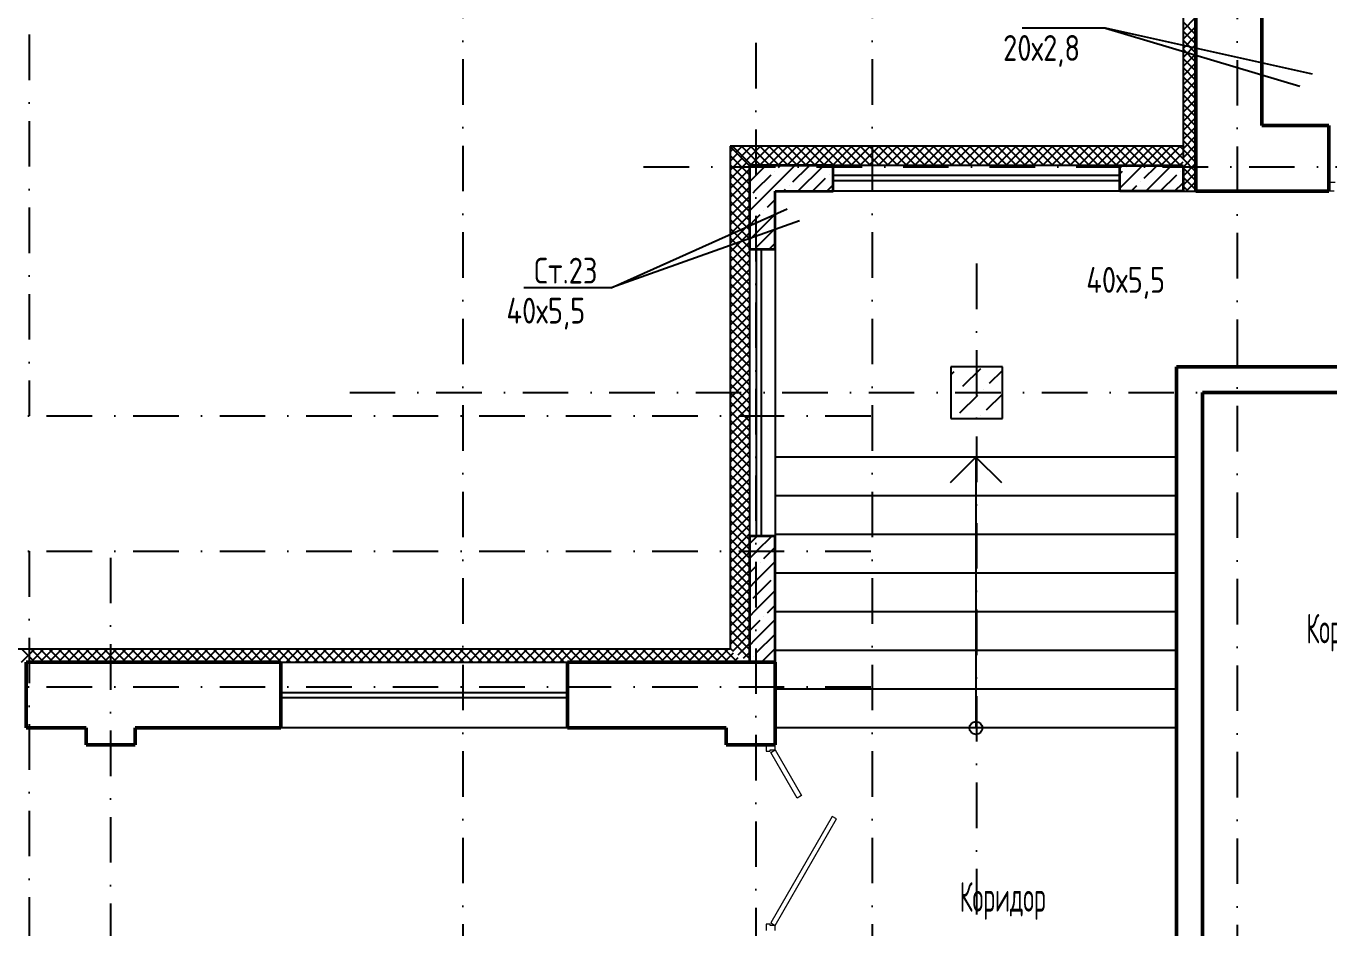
# Model space of a CAD drawing. Extents: x -1560602 to 321118, y -2308202 to -430103.
# Drawn here: x -1503619 to -1493523, y -2192816 to -2185825 of the extents above; entities that cross this region are included whole.
import ezdxf
from ezdxf.enums import TextEntityAlignment as Align

# ---------------------------------------------------------------- set-up
doc = ezdxf.new("R2010")
doc.units = 0
doc.header["$MEASUREMENT"] = 0
doc.linetypes.add('Dot & Dashed', pattern=[670.277762, 352.777767, -176.388884, 0, -141.111112])
doc.linetypes.add('Штрихпунктирная', pattern=[0.670278, 0.352778, -0.176389, 0, -0.141111])
doc.layers.get('0').update_dxf_attribs({"color": 255, "linetype": 'CONTINUOUS'})
for name, color, linetype, lineweight in [('Двери', 4, 'CONTINUOUS', 15), ('Диафрагма', 2, 'CONTINUOUS', 35), ('стены', 5, 'CONTINUOUS', 50)]:
    doc.layers.add(name, color=color, linetype=linetype, lineweight=lineweight)
for name, color, linetype in [('Колонна', 7, 'CONTINUOUS'), ('колонна нижнего ряда', 1, 'CONTINUOUS'), ('Оси', 253, 'Dot & Dashed'), ('отделка', 240, 'CONTINUOUS'), ('Текст', 7, 'CONTINUOUS'), ('Утеплитель', 6, 'CONTINUOUS')]:
    doc.layers.add(name, color=color, linetype=linetype)
doc.styles.get("Standard").update_dxf_attribs({"font": 'spds.shx', "width": 0.7, "height": 250})

msp = doc.modelspace()

# ---------------------------------------------------------------- linework, layer by layer
at = {"color": 0}
for p, q in [((-1495255.5, -2185843.1), (-1495900.8, -2185843.1)), ((-1493649.8, -2186198.2, 0), (-1495255.5, -2185843.1)), ((-1495255.5, -2185843.1), (-1493749.3, -2186292.2, 0)), ((-1499086.2, -2187854.9, 0), (-1497720, -2187241.2, 0)), ((-1497626, -2187335.2, 0), (-1499086.2, -2187854.9, 0)), ((-1499086.2, -2187854.9, 0), (-1499760.9, -2187854.9, 0))]:
    msp.add_line(p, q, dxfattribs=at)
at = {"color": 0, "ltscale": 100}
for p, q in [((-1494703.7, -2189165.9), (-1497813.7, -2189165.9)), ((-1496258.7, -2189165.9), (-1496458.7, -2189365.9)), ((-1496058.7, -2189365.9), (-1496258.7, -2189165.9)), ((-1496258.7, -2189165.9), (-1496258.7, -2191265.9)), ((-1494703.7, -2189465.9), (-1497813.7, -2189465.9)), ((-1494703.7, -2189765.9), (-1497813.7, -2189765.9)), ((-1494703.7, -2190065.9), (-1497813.7, -2190065.9)), ((-1494703.7, -2190365.9), (-1497813.7, -2190365.9)), ((-1494703.7, -2190665.9), (-1497813.7, -2190665.9)), ((-1494703.7, -2190965.9), (-1497813.7, -2190965.9)), ((-1494703.7, -2191265.9), (-1497813.7, -2191265.9))]:
    msp.add_line(p, q, dxfattribs=at)
msp.add_circle((-1496258.8, -2191265.9), 50, dxfattribs=at)
at = {"layer": 'Двери', "color": 0, "linetype": 'Continuous'}
for p, q in [((-1493523.7, -2187036.2), (-1493473.7, -2187036.2)), ((-1493483.7, -2187106.2), (-1493523.7, -2187106.2)), ((-1497883.7, -2191395.9), (-1497883.7, -2191445.9)), ((-1497853.7, -2191445.9), (-1497853.7, -2191435.9)), ((-1497853.7, -2191435.9), (-1497813.7, -2191435.9)), ((-1497848.4, -2191455.9), (-1497813.7, -2191435.9)), ((-1497813.7, -2191435.9), (-1497813.7, -2191395.9)), ((-1497813.7, -2191435.9), (-1497609.7, -2191789.2)), ((-1497883.7, -2191445.9), (-1497853.7, -2191445.9)), ((-1497644.4, -2191809.2), (-1497848.4, -2191455.9)), ((-1497609.7, -2191789.2), (-1497644.4, -2191809.2)), ((-1497372.4, -2191951.4), (-1497848.4, -2192775.9)), ((-1497813.7, -2192795.9), (-1497337.7, -2191971.4)), ((-1497337.7, -2191971.4), (-1497372.4, -2191951.4)), ((-1497853.7, -2192785.9), (-1497883.7, -2192785.9)), ((-1497883.7, -2192785.9), (-1497883.7, -2192835.9)), ((-1497853.7, -2192795.9), (-1497853.7, -2192785.9)), ((-1497813.7, -2192795.9), (-1497853.7, -2192795.9)), ((-1497848.4, -2192775.9), (-1497813.7, -2192795.9)), ((-1497813.7, -2192835.9), (-1497813.7, -2192795.9))]:
    msp.add_line(p, q, dxfattribs=at)
at = {"layer": 'Диафрагма', "color": 0, "linetype": 'Continuous'}
for p, q in [((-1498013.7, -2186906.2), (-1498013.7, -2187556.2)), ((-1497363.7, -2186906.2), (-1498013.7, -2186906.2)), ((-1495143.7, -2187106.2), (-1495143.7, -2186906.2)), ((-1495143.7, -2186906.2), (-1494653.7, -2186906.2)), ((-1494653.7, -2186906.2), (-1494653.7, -2187106.2)), ((-1497813.7, -2187106.2), (-1497363.7, -2187106.2)), ((-1494653.7, -2187106.2), (-1495143.7, -2187106.2)), ((-1497813.7, -2187556.2), (-1498013.7, -2187556.2)), ((-1498013.7, -2189776.2), (-1497813.7, -2189776.2)), ((-1498013.7, -2189776.2), (-1498013.7, -2190755.9)), ((-1497813.7, -2190755.9), (-1497813.7, -2189776.2))]:
    msp.add_line(p, q, dxfattribs=at)
at = {"layer": 'Диафрагма', "color": 0, "lineweight": -3, "ltscale": 100}
for p, q in [((-1498013.7, -2186921.4), (-1498008.5, -2186916.2)), ((-1498013.7, -2187033.6), (-1497963.7, -2186983.6)), ((-1498008.5, -2186916.2), (-1497998.5, -2186906.2)), ((-1497963.7, -2186983.6), (-1497896.3, -2186916.2)), ((-1497963.7, -2187208.2), (-1497671.8, -2186916.2)), ((-1497963.7, -2187095.9), (-1497845.3, -2186977.5)), ((-1497896.3, -2186916.2), (-1497886.3, -2186906.2)), ((-1497817.2, -2186949.4), (-1497817.2, -2186949.4)), ((-1497789.2, -2186921.3), (-1497784, -2186916.2)), ((-1497784, -2186916.2), (-1497774, -2186906.2)), ((-1497676.9, -2187033.6), (-1497559.5, -2186916.2)), ((-1497671.8, -2186916.2), (-1497661.8, -2186906.2)), ((-1497637.3, -2187106.2), (-1497447.3, -2186916.2)), ((-1497559.5, -2186916.2), (-1497549.5, -2186906.2)), ((-1497447.3, -2186916.2), (-1497437.3, -2186906.2)), ((-1497396.3, -2186977.5), (-1497396.3, -2186977.5)), ((-1497368.2, -2186949.4), (-1497363.7, -2186944.9)), ((-1495143.7, -2187082.2), (-1494977.7, -2186916.2)), ((-1495143.7, -2186970), (-1495123.2, -2186949.4)), ((-1495095.1, -2186921.3), (-1495095.1, -2186921.3)), ((-1494977.7, -2186916.2), (-1494967.7, -2186906.2)), ((-1494954.8, -2187005.5), (-1494865.5, -2186916.2)), ((-1494943.2, -2187106.2), (-1494753.2, -2186916.2)), ((-1494865.5, -2186916.2), (-1494855.5, -2186906.2)), ((-1494831, -2187106.2), (-1494702.2, -2186977.5)), ((-1494753.2, -2186916.2), (-1494743.2, -2186906.2)), ((-1494674.2, -2186949.4), (-1494674.2, -2186949.4)), ((-1497985.6, -2187117.8), (-1497963.7, -2187095.9)), ((-1497749.5, -2187106.2), (-1497733.1, -2187089.7)), ((-1497705, -2187061.7), (-1497705, -2187061.7)), ((-1497525, -2187106.2), (-1497424.4, -2187005.5)), ((-1497412.8, -2187106.2), (-1497363.7, -2187057.2)), ((-1495055.5, -2187106.2), (-1495010.9, -2187061.7)), ((-1494982.9, -2187033.6), (-1494982.9, -2187033.6)), ((-1494718.7, -2187106.2), (-1494653.7, -2187041.2)), ((-1498013.7, -2187145.9), (-1498013.7, -2187145.9)), ((-1497873.4, -2187230), (-1497813.7, -2187170.4)), ((-1498013.7, -2187258.2), (-1497963.7, -2187208.2)), ((-1497963.7, -2187432.7), (-1497813.7, -2187282.7)), ((-1497963.7, -2187320.4), (-1497929.5, -2187286.2)), ((-1497901.4, -2187258.1), (-1497901.4, -2187258.1)), ((-1498013.7, -2187370.4), (-1497963.7, -2187320.4)), ((-1497957.6, -2187538.7), (-1497817.2, -2187398.4)), ((-1498013.7, -2187482.7), (-1497963.7, -2187432.7)), ((-1497862.8, -2187556.2), (-1497813.7, -2187507.2)), ((-1498013.7, -2189839.9), (-1497963.7, -2189790)), ((-1497963.7, -2189790), (-1497950, -2189776.2)), ((-1497957.7, -2189896.2), (-1497837.7, -2189776.2)), ((-1498013.7, -2189952.2), (-1497963.7, -2189902.2)), ((-1497963.7, -2189902.2), (-1497957.7, -2189896.2)), ((-1497901.4, -2189952.2), (-1497845.5, -2189896.2)), ((-1497845.5, -2189896.2), (-1497813.7, -2189864.5)), ((-1498013.7, -2190064.5), (-1497963.7, -2190014.5)), ((-1497963.7, -2190126.7), (-1497813.7, -2189976.7)), ((-1497963.7, -2190014.5), (-1497957.6, -2190008.3)), ((-1497929.5, -2189980.2), (-1497929.5, -2189980.2)), ((-1497963.7, -2190239), (-1497845.3, -2190120.6)), ((-1497817.2, -2190092.5), (-1497817.2, -2190092.5)), ((-1498013.7, -2190176.7), (-1497963.7, -2190126.7)), ((-1497963.7, -2190351.2), (-1497813.7, -2190201.2)), ((-1498013.7, -2190288.9), (-1498013.7, -2190288.9)), ((-1497985.6, -2190260.9), (-1497963.7, -2190239)), ((-1497873.4, -2190373.1), (-1497813.7, -2190313.5)), ((-1498013.7, -2190401.2), (-1497963.7, -2190351.2)), ((-1497963.7, -2190575.7), (-1497813.7, -2190425.7)), ((-1497901.4, -2190401.2), (-1497901.4, -2190401.2)), ((-1498013.7, -2190513.5), (-1497963.7, -2190463.5)), ((-1497963.7, -2190463.5), (-1497929.5, -2190429.3)), ((-1498013.7, -2190625.7), (-1497963.7, -2190575.7)), ((-1497957.6, -2190681.8), (-1497817.2, -2190541.5)), ((-1497985.6, -2190709.9), (-1497985.6, -2190709.9)), ((-1497919.3, -2190755.9), (-1497813.7, -2190650.3)), ((-1498013.7, -2190738), (-1498013.7, -2190738))]:
    msp.add_line(p, q, dxfattribs=at)
at = {"layer": 'Диафрагма', "color": 0, "ltscale": 100}
for p, q in [((-1497363.7, -2187106.2), (-1497363.7, -2186906.2)), ((-1497813.7, -2187556.2), (-1497813.7, -2187106.2)), ((-1497813.7, -2190755.9), (-1498013.7, -2190755.9))]:
    msp.add_line(p, q, dxfattribs=at)
at = {"layer": 'Колонна', "color": 0, "linetype": 'Continuous'}
for p, q in [((-1496053.7, -2188466.2), (-1496453.7, -2188466.2)), ((-1496453.7, -2188466.2), (-1496453.7, -2188866.2)), ((-1496053.7, -2188866.2), (-1496053.7, -2188466.2)), ((-1496453.7, -2188866.2), (-1496053.7, -2188866.2))]:
    msp.add_line(p, q, dxfattribs=at)
at = {"layer": 'колонна нижнего ряда', "color": 0, "ltscale": 100}
for p, q in [((-1496453.7, -2188527.6), (-1496428.2, -2188502.1)), ((-1496359.3, -2188617), (-1496221.4, -2188479.1)), ((-1496152.4, -2188594), (-1496053.7, -2188495.3)), ((-1496453.7, -2188711.5), (-1496451.2, -2188708.9)), ((-1496405.2, -2188662.9), (-1496405.2, -2188662.9)), ((-1496382.2, -2188823.8), (-1496244.3, -2188685.9)), ((-1496198.4, -2188640), (-1496198.4, -2188640)), ((-1496175.4, -2188800.8), (-1496053.7, -2188679.1)), ((-1496221.4, -2188846.8), (-1496221.4, -2188846.8))]:
    msp.add_line(p, q, dxfattribs=at)
at = {"layer": 'Оси', "color": 0, "linetype": 'Штрихпунктирная', "lineweight": -3, "ltscale": 1000}
for p, q in [((-1500233.7, -2155916.2), (-1500233.7, -2200993.8)), ((-1497063.7, -2155916.2), (-1497063.7, -2213001.2)), ((-1503593.7, -2157736.2), (-1503593.7, -2188846.2)), ((-1494233.7, -2163966.2), (-1494233.7, -2213001.2)), ((-1497963.7, -2185956.2), (-1497963.7, -2213001.2)), ((-1498834.3, -2186916.2), (-1478918.7, -2186916.2)), ((-1496253.7, -2187666.2), (-1496253.7, -2213001.2)), ((-1501111, -2188666.2), (-1478918.7, -2188666.2)), ((-1556419, -2188846.2), (-1496963.7, -2188846.2)), ((-1556419, -2189896.2), (-1496963.7, -2189896.2)), ((-1503593.7, -2189896.2), (-1503593.7, -2213028)), ((-1502963.7, -2189945.9), (-1502963.7, -2201571.1)), ((-1556419, -2190946.2), (-1496963.7, -2190946.2))]:
    msp.add_line(p, q, dxfattribs=at)
at = {"layer": 'отделка', "color": 0, "ltscale": 100}
for p, q in [((-1495143.7, -2186906.2), (-1497363.7, -2186906.2)), ((-1495143.7, -2186984.4), (-1497363.7, -2186984.4)), ((-1495143.7, -2187024.4), (-1497363.7, -2187024.4)), ((-1495143.7, -2187106.2), (-1497363.7, -2187106.2)), ((-1498013.7, -2187555.1), (-1498013.7, -2189776.2)), ((-1497961.7, -2187556.2), (-1497961.7, -2189776.2)), ((-1497921.7, -2187556.2), (-1497921.7, -2189776.2)), ((-1497813.7, -2187556.2), (-1497813.7, -2189776.2)), ((-1501643.7, -2190755.9), (-1499423.7, -2190755.9)), ((-1501643.7, -2190990.9), (-1499423.7, -2190990.9)), ((-1501643.7, -2191030.9), (-1499423.7, -2191030.9)), ((-1499423.7, -2191265.9), (-1501643.7, -2191265.9))]:
    msp.add_line(p, q, dxfattribs=at)
at = {"layer": 'стены', "color": 0, "linetype": 'Continuous'}
for p, q in [((-1494553.7, -2185536.2), (-1494553.7, -2187106.2)), ((-1494043.7, -2186596.2), (-1494043.7, -2185536.2)), ((-1493523.7, -2186596.2), (-1494043.7, -2186596.2)), ((-1494553.7, -2187106.2), (-1493523.7, -2187106.2)), ((-1494553.7, -2187106.2), (-1493523.7, -2187106.2)), ((-1490753.7, -2188466.2), (-1494703.7, -2188466.2)), ((-1494703.7, -2188466.2), (-1494703.7, -2196991.2)), ((-1494503.7, -2188666.2), (-1494503.7, -2188666.2)), ((-1494503.7, -2188666.2), (-1492573.7, -2188666.2)), ((-1494503.7, -2196991.2), (-1494503.7, -2188666.2)), ((-1501643.7, -2190755.9), (-1503618.7, -2190755.9)), ((-1503618.7, -2190755.9), (-1503618.7, -2190825.9)), ((-1503618.7, -2190755.9), (-1503618.7, -2190825.9)), ((-1503618.7, -2190825.9), (-1503618.7, -2191265.9)), ((-1501643.7, -2190755.9), (-1501643.7, -2190825.9)), ((-1501643.7, -2190755.9), (-1501643.7, -2190825.9)), ((-1501643.7, -2190825.9), (-1501643.7, -2191265.9)), ((-1498113.7, -2190755.9), (-1499423.7, -2190755.9)), ((-1499423.7, -2190755.9), (-1499423.7, -2191265.9)), ((-1497813.7, -2190755.9), (-1498113.7, -2190755.9)), ((-1497813.7, -2190755.9), (-1498113.7, -2190755.9)), ((-1497813.7, -2191265.9), (-1497813.7, -2190755.9)), ((-1503618.7, -2191265.9), (-1503153.7, -2191265.9)), ((-1503153.7, -2191265.9), (-1503153.7, -2191395.9)), ((-1502773.7, -2191395.9), (-1502773.7, -2191265.9)), ((-1502773.7, -2191265.9), (-1501643.7, -2191265.9)), ((-1499423.7, -2191265.9), (-1498193.7, -2191265.9)), ((-1498193.7, -2191265.9), (-1498193.7, -2191395.9)), ((-1497813.7, -2191395.9), (-1497813.7, -2191265.9)), ((-1502773.7, -2191395.9), (-1503153.7, -2191395.9)), ((-1498193.7, -2191395.9), (-1497813.7, -2191395.9)), ((-1498193.7, -2191395.9), (-1498193.7, -2191395.9)), ((-1498193.7, -2191395.9), (-1498193.7, -2191395.9))]:
    msp.add_line(p, q, dxfattribs=at)
at = {"layer": 'стены', "color": 0, "ltscale": 100}
msp.add_line((-1493523.7, -2187106.2), (-1493523.7, -2186596.2), dxfattribs=at)
at = {"layer": 'Утеплитель', "color": 0, "linetype": 'Continuous'}
for p, q in [((-1494653.7, -2185536.2), (-1494653.7, -2186856.2)), ((-1494653.7, -2185857.3), (-1494553.7, -2185757.3)), ((-1494553.7, -2185893.6), (-1494653.7, -2185793.6)), ((-1494653.7, -2185928), (-1494553.7, -2185828)), ((-1494553.7, -2185964.3), (-1494653.7, -2185864.3)), ((-1494653.7, -2185998.8), (-1494553.7, -2185898.8)), ((-1494553.7, -2186035), (-1494653.7, -2185935)), ((-1494653.7, -2186069.5), (-1494553.7, -2185969.5)), ((-1494553.7, -2186105.7), (-1494653.7, -2186005.7)), ((-1494653.7, -2186140.2), (-1494553.7, -2186040.2)), ((-1494553.7, -2186176.4), (-1494653.7, -2186076.4)), ((-1494653.7, -2186210.9), (-1494553.7, -2186110.9)), ((-1494553.7, -2186247.1), (-1494653.7, -2186147.1)), ((-1494653.7, -2186281.6), (-1494553.7, -2186181.6)), ((-1494553.7, -2186317.8), (-1494653.7, -2186217.8)), ((-1494653.7, -2186352.3), (-1494553.7, -2186252.3)), ((-1494553.7, -2186388.5), (-1494653.7, -2186288.5)), ((-1494653.7, -2186423), (-1494553.7, -2186323)), ((-1494553.7, -2186459.2), (-1494653.7, -2186359.2)), ((-1494653.7, -2186493.7), (-1494553.7, -2186393.7)), ((-1494553.7, -2186529.9), (-1494653.7, -2186429.9)), ((-1494653.7, -2186564.4), (-1494553.7, -2186464.4)), ((-1494553.7, -2186600.7), (-1494653.7, -2186500.7)), ((-1494653.7, -2186635.1), (-1494553.7, -2186535.1)), ((-1494553.7, -2186671.4), (-1494653.7, -2186571.4)), ((-1494653.7, -2186705.9), (-1494553.7, -2186605.9)), ((-1494553.7, -2186742.1), (-1494653.7, -2186642.1)), ((-1494653.7, -2186776.6), (-1494553.7, -2186676.6)), ((-1494553.7, -2186812.8), (-1494653.7, -2186712.8)), ((-1494653.7, -2186847.3), (-1494553.7, -2186747.3)), ((-1494553.7, -2186883.5), (-1494653.7, -2186783.5)), ((-1494653.7, -2186918), (-1494553.7, -2186818)), ((-1494553.7, -2186954.2), (-1494653.7, -2186854.2)), ((-1494653.7, -2186988.7), (-1494553.7, -2186888.7)), ((-1494553.7, -2187024.9), (-1494653.7, -2186924.9)), ((-1494653.7, -2187059.4), (-1494553.7, -2186959.4)), ((-1494553.7, -2187095.6), (-1494653.7, -2186995.6)), ((-1494613.9, -2187106.2), (-1494653.7, -2187066.3)), ((-1494629.8, -2187106.2), (-1494553.7, -2187030.1)), ((-1494559.1, -2187106.2), (-1494553.7, -2187100.8)), ((-1498163.7, -2190655.9), (-1508698.7, -2190655.9)), ((-1503653.5, -2190755.9), (-1503553.5, -2190655.9)), ((-1503550.7, -2190755.9), (-1503650.7, -2190655.9)), ((-1503582.8, -2190755.9), (-1503482.8, -2190655.9)), ((-1503480, -2190755.9), (-1503580, -2190655.9)), ((-1503512.1, -2190755.9), (-1503412.1, -2190655.9)), ((-1503409.3, -2190755.9), (-1503509.3, -2190655.9)), ((-1503441.4, -2190755.9), (-1503341.4, -2190655.9)), ((-1503338.6, -2190755.9), (-1503438.6, -2190655.9)), ((-1503370.6, -2190755.9), (-1503270.6, -2190655.9)), ((-1503267.9, -2190755.9), (-1503367.9, -2190655.9)), ((-1503299.9, -2190755.9), (-1503199.9, -2190655.9)), ((-1503197.2, -2190755.9), (-1503297.2, -2190655.9)), ((-1503229.2, -2190755.9), (-1503129.2, -2190655.9)), ((-1503126.5, -2190755.9), (-1503226.5, -2190655.9)), ((-1503158.5, -2190755.9), (-1503058.5, -2190655.9)), ((-1503055.7, -2190755.9), (-1503155.7, -2190655.9)), ((-1503087.8, -2190755.9), (-1502987.8, -2190655.9)), ((-1502985, -2190755.9), (-1503085, -2190655.9)), ((-1503017.1, -2190755.9), (-1502917.1, -2190655.9)), ((-1502914.3, -2190755.9), (-1503014.3, -2190655.9)), ((-1502946.4, -2190755.9), (-1502846.4, -2190655.9)), ((-1502843.6, -2190755.9), (-1502943.6, -2190655.9)), ((-1502875.7, -2190755.9), (-1502775.7, -2190655.9)), ((-1502772.9, -2190755.9), (-1502872.9, -2190655.9)), ((-1502805, -2190755.9), (-1502705, -2190655.9)), ((-1502702.2, -2190755.9), (-1502802.2, -2190655.9)), ((-1502734.2, -2190755.9), (-1502634.2, -2190655.9)), ((-1502631.5, -2190755.9), (-1502731.5, -2190655.9)), ((-1502663.5, -2190755.9), (-1502563.5, -2190655.9)), ((-1502560.8, -2190755.9), (-1502660.8, -2190655.9)), ((-1502592.8, -2190755.9), (-1502492.8, -2190655.9)), ((-1502490.1, -2190755.9), (-1502590.1, -2190655.9)), ((-1502522.1, -2190755.9), (-1502422.1, -2190655.9)), ((-1502419.3, -2190755.9), (-1502519.3, -2190655.9)), ((-1502451.4, -2190755.9), (-1502351.4, -2190655.9)), ((-1502348.6, -2190755.9), (-1502448.6, -2190655.9)), ((-1502380.7, -2190755.9), (-1502280.7, -2190655.9)), ((-1502277.9, -2190755.9), (-1502377.9, -2190655.9)), ((-1502310, -2190755.9), (-1502210, -2190655.9)), ((-1502207.2, -2190755.9), (-1502307.2, -2190655.9)), ((-1502239.3, -2190755.9), (-1502139.3, -2190655.9)), ((-1502136.5, -2190755.9), (-1502236.5, -2190655.9)), ((-1502168.6, -2190755.9), (-1502068.6, -2190655.9)), ((-1502065.8, -2190755.9), (-1502165.8, -2190655.9)), ((-1502097.8, -2190755.9), (-1501997.8, -2190655.9)), ((-1501995.1, -2190755.9), (-1502095.1, -2190655.9)), ((-1502027.1, -2190755.9), (-1501927.1, -2190655.9)), ((-1501924.4, -2190755.9), (-1502024.4, -2190655.9)), ((-1501956.4, -2190755.9), (-1501856.4, -2190655.9)), ((-1501853.7, -2190755.9), (-1501953.7, -2190655.9)), ((-1501885.7, -2190755.9), (-1501785.7, -2190655.9)), ((-1501783, -2190755.9), (-1501883, -2190655.9)), ((-1501815, -2190755.9), (-1501715, -2190655.9)), ((-1501712.2, -2190755.9), (-1501812.2, -2190655.9)), ((-1501744.3, -2190755.9), (-1501644.3, -2190655.9)), ((-1501641.5, -2190755.9), (-1501741.5, -2190655.9)), ((-1501673.6, -2190755.9), (-1501573.6, -2190655.9)), ((-1501570.8, -2190755.9), (-1501670.8, -2190655.9)), ((-1501602.9, -2190755.9), (-1501502.9, -2190655.9)), ((-1501500.1, -2190755.9), (-1501600.1, -2190655.9)), ((-1501532.2, -2190755.9), (-1501432.2, -2190655.9)), ((-1501429.4, -2190755.9), (-1501529.4, -2190655.9)), ((-1501461.5, -2190755.9), (-1501361.5, -2190655.9)), ((-1501358.7, -2190755.9), (-1501458.7, -2190655.9)), ((-1501390.7, -2190755.9), (-1501290.7, -2190655.9)), ((-1501288, -2190755.9), (-1501388, -2190655.9)), ((-1501320, -2190755.9), (-1501220, -2190655.9)), ((-1501217.3, -2190755.9), (-1501317.3, -2190655.9)), ((-1501249.3, -2190755.9), (-1501149.3, -2190655.9)), ((-1501146.6, -2190755.9), (-1501246.6, -2190655.9)), ((-1501178.6, -2190755.9), (-1501078.6, -2190655.9)), ((-1501075.8, -2190755.9), (-1501175.8, -2190655.9)), ((-1501107.9, -2190755.9), (-1501007.9, -2190655.9)), ((-1501005.1, -2190755.9), (-1501105.1, -2190655.9)), ((-1501037.2, -2190755.9), (-1500937.2, -2190655.9)), ((-1500934.4, -2190755.9), (-1501034.4, -2190655.9)), ((-1500966.5, -2190755.9), (-1500866.5, -2190655.9)), ((-1500863.7, -2190755.9), (-1500963.7, -2190655.9)), ((-1500895.8, -2190755.9), (-1500795.8, -2190655.9)), ((-1500793, -2190755.9), (-1500893, -2190655.9)), ((-1500825.1, -2190755.9), (-1500725.1, -2190655.9)), ((-1500722.3, -2190755.9), (-1500822.3, -2190655.9)), ((-1500754.3, -2190755.9), (-1500654.3, -2190655.9)), ((-1500651.6, -2190755.9), (-1500751.6, -2190655.9)), ((-1500683.6, -2190755.9), (-1500583.6, -2190655.9)), ((-1500580.9, -2190755.9), (-1500680.9, -2190655.9)), ((-1500612.9, -2190755.9), (-1500512.9, -2190655.9)), ((-1500510.2, -2190755.9), (-1500610.2, -2190655.9)), ((-1500542.2, -2190755.9), (-1500442.2, -2190655.9)), ((-1500439.4, -2190755.9), (-1500539.4, -2190655.9)), ((-1500471.5, -2190755.9), (-1500371.5, -2190655.9)), ((-1500368.7, -2190755.9), (-1500468.7, -2190655.9)), ((-1500400.8, -2190755.9), (-1500300.8, -2190655.9)), ((-1500298, -2190755.9), (-1500398, -2190655.9)), ((-1500330.1, -2190755.9), (-1500230.1, -2190655.9)), ((-1500227.3, -2190755.9), (-1500327.3, -2190655.9)), ((-1500259.4, -2190755.9), (-1500159.4, -2190655.9)), ((-1500156.6, -2190755.9), (-1500256.6, -2190655.9)), ((-1500188.7, -2190755.9), (-1500088.7, -2190655.9)), ((-1500085.9, -2190755.9), (-1500185.9, -2190655.9)), ((-1500117.9, -2190755.9), (-1500017.9, -2190655.9)), ((-1500015.2, -2190755.9), (-1500115.2, -2190655.9)), ((-1500047.2, -2190755.9), (-1499947.2, -2190655.9)), ((-1499944.5, -2190755.9), (-1500044.5, -2190655.9)), ((-1499976.5, -2190755.9), (-1499876.5, -2190655.9)), ((-1499873.8, -2190755.9), (-1499973.8, -2190655.9)), ((-1499905.8, -2190755.9), (-1499805.8, -2190655.9)), ((-1499803.1, -2190755.9), (-1499903.1, -2190655.9)), ((-1499835.1, -2190755.9), (-1499735.1, -2190655.9)), ((-1499732.3, -2190755.9), (-1499832.3, -2190655.9)), ((-1499764.4, -2190755.9), (-1499664.4, -2190655.9)), ((-1499661.6, -2190755.9), (-1499761.6, -2190655.9)), ((-1499693.7, -2190755.9), (-1499593.7, -2190655.9)), ((-1499590.9, -2190755.9), (-1499690.9, -2190655.9)), ((-1499623, -2190755.9), (-1499523, -2190655.9)), ((-1499520.2, -2190755.9), (-1499620.2, -2190655.9)), ((-1499552.3, -2190755.9), (-1499452.3, -2190655.9)), ((-1499449.5, -2190755.9), (-1499549.5, -2190655.9)), ((-1499481.6, -2190755.9), (-1499381.6, -2190655.9)), ((-1499378.8, -2190755.9), (-1499478.8, -2190655.9)), ((-1499410.8, -2190755.9), (-1499310.8, -2190655.9)), ((-1499308.1, -2190755.9), (-1499408.1, -2190655.9)), ((-1499340.1, -2190755.9), (-1499240.1, -2190655.9)), ((-1499237.4, -2190755.9), (-1499337.4, -2190655.9)), ((-1499269.4, -2190755.9), (-1499169.4, -2190655.9)), ((-1499166.7, -2190755.9), (-1499266.7, -2190655.9)), ((-1499198.7, -2190755.9), (-1499098.7, -2190655.9)), ((-1499095.9, -2190755.9), (-1499195.9, -2190655.9)), ((-1499128, -2190755.9), (-1499028, -2190655.9)), ((-1499025.2, -2190755.9), (-1499125.2, -2190655.9)), ((-1499057.3, -2190755.9), (-1498957.3, -2190655.9)), ((-1498954.5, -2190755.9), (-1499054.5, -2190655.9)), ((-1498986.6, -2190755.9), (-1498886.6, -2190655.9)), ((-1498883.8, -2190755.9), (-1498983.8, -2190655.9)), ((-1498915.9, -2190755.9), (-1498815.9, -2190655.9)), ((-1498813.1, -2190755.9), (-1498913.1, -2190655.9)), ((-1498845.2, -2190755.9), (-1498745.2, -2190655.9)), ((-1498742.4, -2190755.9), (-1498842.4, -2190655.9)), ((-1498774.4, -2190755.9), (-1498674.4, -2190655.9)), ((-1498671.7, -2190755.9), (-1498771.7, -2190655.9)), ((-1498703.7, -2190755.9), (-1498603.7, -2190655.9)), ((-1498601, -2190755.9), (-1498701, -2190655.9)), ((-1498633, -2190755.9), (-1498533, -2190655.9)), ((-1498530.3, -2190755.9), (-1498630.3, -2190655.9)), ((-1498562.3, -2190755.9), (-1498462.3, -2190655.9)), ((-1498459.5, -2190755.9), (-1498559.5, -2190655.9)), ((-1498491.6, -2190755.9), (-1498391.6, -2190655.9)), ((-1498388.8, -2190755.9), (-1498488.8, -2190655.9)), ((-1498420.9, -2190755.9), (-1498320.9, -2190655.9)), ((-1498318.1, -2190755.9), (-1498418.1, -2190655.9)), ((-1498350.2, -2190755.9), (-1498250.2, -2190655.9)), ((-1498247.4, -2190755.9), (-1498347.4, -2190655.9)), ((-1498279.5, -2190755.9), (-1498179.5, -2190655.9)), ((-1498176.7, -2190755.9), (-1498276.7, -2190655.9)), ((-1498208.8, -2190755.9), (-1498136.2, -2190683.3)), ((-1498106, -2190755.9), (-1498206, -2190655.9)), ((-1498138.1, -2190755.9), (-1498100.9, -2190718.7)), ((-1498067.3, -2190755.9), (-1498065.5, -2190754.1))]:
    msp.add_line(p, q, dxfattribs=at)
at = {"layer": 'Утеплитель', "color": 0, "ltscale": 100}
for p, q in [((-1494653.7, -2186756.2), (-1498163.7, -2186756.2)), ((-1498163.7, -2186756.2), (-1498163.7, -2190655.9)), ((-1498013.7, -2186909), (-1498163.7, -2186759)), ((-1498163.7, -2186801), (-1498141.3, -2186778.6)), ((-1498151.7, -2186768.3), (-1498139.6, -2186756.2)), ((-1497995.9, -2186906.2), (-1498145.9, -2186756.2)), ((-1498116.3, -2186803.6), (-1498068.9, -2186756.2)), ((-1498081, -2186839), (-1497998.2, -2186756.2)), ((-1497925.1, -2186906.2), (-1498075.1, -2186756.2)), ((-1498045.6, -2186874.3), (-1497927.5, -2186756.2)), ((-1498006.8, -2186906.2), (-1497856.8, -2186756.2)), ((-1497854.4, -2186906.2), (-1498004.4, -2186756.2)), ((-1497936.1, -2186906.2), (-1497786.1, -2186756.2)), ((-1497783.7, -2186906.2), (-1497933.7, -2186756.2)), ((-1497865.4, -2186906.2), (-1497715.4, -2186756.2)), ((-1497713, -2186906.2), (-1497863, -2186756.2)), ((-1497794.6, -2186906.2), (-1497644.6, -2186756.2)), ((-1497642.3, -2186906.2), (-1497792.3, -2186756.2)), ((-1497723.9, -2186906.2), (-1497573.9, -2186756.2)), ((-1497571.6, -2186906.2), (-1497721.6, -2186756.2)), ((-1497653.2, -2186906.2), (-1497503.2, -2186756.2)), ((-1497500.9, -2186906.2), (-1497650.9, -2186756.2)), ((-1497582.5, -2186906.2), (-1497432.5, -2186756.2)), ((-1497430.2, -2186906.2), (-1497580.2, -2186756.2)), ((-1497511.8, -2186906.2), (-1497361.8, -2186756.2)), ((-1497359.5, -2186906.2), (-1497509.5, -2186756.2)), ((-1497441.1, -2186906.2), (-1497291.1, -2186756.2)), ((-1497288.7, -2186906.2), (-1497438.7, -2186756.2)), ((-1497370.4, -2186906.2), (-1497220.4, -2186756.2)), ((-1497218, -2186906.2), (-1497368, -2186756.2)), ((-1497299.7, -2186906.2), (-1497149.7, -2186756.2)), ((-1497147.3, -2186906.2), (-1497297.3, -2186756.2)), ((-1497229, -2186906.2), (-1497079, -2186756.2)), ((-1497076.6, -2186906.2), (-1497226.6, -2186756.2)), ((-1497158.2, -2186906.2), (-1497008.2, -2186756.2)), ((-1497005.9, -2186906.2), (-1497155.9, -2186756.2)), ((-1497087.5, -2186906.2), (-1496937.5, -2186756.2)), ((-1496935.2, -2186906.2), (-1497085.2, -2186756.2)), ((-1497016.8, -2186906.2), (-1496866.8, -2186756.2)), ((-1496864.5, -2186906.2), (-1497014.5, -2186756.2)), ((-1496946.1, -2186906.2), (-1496796.1, -2186756.2)), ((-1496793.8, -2186906.2), (-1496943.8, -2186756.2)), ((-1496875.4, -2186906.2), (-1496725.4, -2186756.2)), ((-1496723.1, -2186906.2), (-1496873.1, -2186756.2)), ((-1496804.7, -2186906.2), (-1496654.7, -2186756.2)), ((-1496652.3, -2186906.2), (-1496802.3, -2186756.2)), ((-1496734, -2186906.2), (-1496584, -2186756.2)), ((-1496581.6, -2186906.2), (-1496731.6, -2186756.2)), ((-1496663.3, -2186906.2), (-1496513.3, -2186756.2)), ((-1496510.9, -2186906.2), (-1496660.9, -2186756.2)), ((-1496592.6, -2186906.2), (-1496442.6, -2186756.2)), ((-1496440.2, -2186906.2), (-1496590.2, -2186756.2)), ((-1496521.8, -2186906.2), (-1496371.8, -2186756.2)), ((-1496369.5, -2186906.2), (-1496519.5, -2186756.2)), ((-1496451.1, -2186906.2), (-1496301.1, -2186756.2)), ((-1496298.8, -2186906.2), (-1496448.8, -2186756.2)), ((-1496380.4, -2186906.2), (-1496230.4, -2186756.2)), ((-1496228.1, -2186906.2), (-1496378.1, -2186756.2)), ((-1496309.7, -2186906.2), (-1496159.7, -2186756.2)), ((-1496157.4, -2186906.2), (-1496307.4, -2186756.2)), ((-1496239, -2186906.2), (-1496089, -2186756.2)), ((-1496086.7, -2186906.2), (-1496236.7, -2186756.2)), ((-1496168.3, -2186906.2), (-1496018.3, -2186756.2)), ((-1496016, -2186906.2), (-1496166, -2186756.2)), ((-1496097.6, -2186906.2), (-1495947.6, -2186756.2)), ((-1495945.2, -2186906.2), (-1496095.2, -2186756.2)), ((-1496026.9, -2186906.2), (-1495876.9, -2186756.2)), ((-1495874.5, -2186906.2), (-1496024.5, -2186756.2)), ((-1495956.2, -2186906.2), (-1495806.2, -2186756.2)), ((-1495803.8, -2186906.2), (-1495953.8, -2186756.2)), ((-1495885.5, -2186906.2), (-1495735.5, -2186756.2)), ((-1495733.1, -2186906.2), (-1495883.1, -2186756.2)), ((-1495814.7, -2186906.2), (-1495664.7, -2186756.2)), ((-1495662.4, -2186906.2), (-1495812.4, -2186756.2)), ((-1495744, -2186906.2), (-1495594, -2186756.2)), ((-1495591.7, -2186906.2), (-1495741.7, -2186756.2)), ((-1495673.3, -2186906.2), (-1495523.3, -2186756.2)), ((-1495521, -2186906.2), (-1495671, -2186756.2)), ((-1495602.6, -2186906.2), (-1495452.6, -2186756.2)), ((-1495450.3, -2186906.2), (-1495600.3, -2186756.2)), ((-1495531.9, -2186906.2), (-1495381.9, -2186756.2)), ((-1495379.6, -2186906.2), (-1495529.6, -2186756.2)), ((-1495461.2, -2186906.2), (-1495311.2, -2186756.2)), ((-1495308.8, -2186906.2), (-1495458.8, -2186756.2)), ((-1495390.5, -2186906.2), (-1495240.5, -2186756.2)), ((-1495238.1, -2186906.2), (-1495388.1, -2186756.2)), ((-1495319.8, -2186906.2), (-1495169.8, -2186756.2)), ((-1495167.4, -2186906.2), (-1495317.4, -2186756.2)), ((-1495249.1, -2186906.2), (-1495099.1, -2186756.2)), ((-1495096.7, -2186906.2), (-1495246.7, -2186756.2)), ((-1495178.3, -2186906.2), (-1495028.3, -2186756.2)), ((-1495026, -2186906.2), (-1495176, -2186756.2)), ((-1495107.6, -2186906.2), (-1494957.6, -2186756.2)), ((-1494955.3, -2186906.2), (-1495105.3, -2186756.2)), ((-1495036.9, -2186906.2), (-1494886.9, -2186756.2)), ((-1494884.6, -2186906.2), (-1495034.6, -2186756.2)), ((-1494966.2, -2186906.2), (-1494816.2, -2186756.2)), ((-1494813.9, -2186906.2), (-1494963.9, -2186756.2)), ((-1494895.5, -2186906.2), (-1494745.5, -2186756.2)), ((-1494743.2, -2186906.2), (-1494893.2, -2186756.2)), ((-1494824.8, -2186906.2), (-1494674.8, -2186756.2)), ((-1494672.4, -2186906.2), (-1494822.5, -2186756.2)), ((-1494653.7, -2186854.2), (-1494751.7, -2186756.2)), ((-1494653.7, -2186783.5), (-1494681, -2186756.2)), ((-1498163.7, -2186871.7), (-1498106, -2186814)), ((-1498013.7, -2186979.7), (-1498163.7, -2186829.7)), ((-1498163.7, -2186942.5), (-1498070.6, -2186849.3)), ((-1498163.7, -2187013.2), (-1498035.3, -2186884.7)), ((-1494754.1, -2186906.2), (-1494653.7, -2186805.9)), ((-1494683.4, -2186906.2), (-1494653.7, -2186876.6)), ((-1498013.7, -2187050.5), (-1498163.7, -2186900.5)), ((-1498163.7, -2187083.9), (-1498013.7, -2186933.9)), ((-1498013.7, -2187121.2), (-1498163.7, -2186971.2)), ((-1498163.7, -2187154.6), (-1498013.7, -2187004.6)), ((-1498013.7, -2187191.9), (-1498163.7, -2187041.9)), ((-1498163.7, -2187225.3), (-1498013.7, -2187075.3)), ((-1498013.7, -2187262.6), (-1498163.7, -2187112.6)), ((-1498163.7, -2187296), (-1498013.7, -2187146)), ((-1498013.7, -2187333.3), (-1498163.7, -2187183.3)), ((-1494653.7, -2187106.2), (-1494553.7, -2187106.2)), ((-1498163.7, -2187366.7), (-1498013.7, -2187216.7)), ((-1498013.7, -2187404), (-1498163.7, -2187254)), ((-1498163.7, -2187437.4), (-1498013.7, -2187287.4)), ((-1498013.7, -2187474.7), (-1498163.7, -2187324.7)), ((-1498163.7, -2187508.1), (-1498013.7, -2187358.1)), ((-1498013.7, -2187545.4), (-1498163.7, -2187395.4)), ((-1498163.7, -2187578.9), (-1498013.7, -2187428.9)), ((-1498013.7, -2187616.1), (-1498163.7, -2187466.1)), ((-1498163.7, -2187649.6), (-1498013.7, -2187499.6)), ((-1498013.7, -2187686.9), (-1498163.7, -2187536.9)), ((-1498163.7, -2187720.3), (-1498013.7, -2187570.3)), ((-1498013.7, -2187757.6), (-1498163.7, -2187607.6)), ((-1498163.7, -2187791), (-1498013.7, -2187641)), ((-1498013.7, -2187828.3), (-1498163.7, -2187678.3)), ((-1498163.7, -2187861.7), (-1498013.7, -2187711.7)), ((-1498013.7, -2187899), (-1498163.7, -2187749)), ((-1498163.7, -2187932.4), (-1498013.7, -2187782.4)), ((-1498013.7, -2187969.7), (-1498163.7, -2187819.7)), ((-1498163.7, -2188003.1), (-1498013.7, -2187853.1)), ((-1498013.7, -2188040.4), (-1498163.7, -2187890.4)), ((-1498163.7, -2188073.8), (-1498013.7, -2187923.8)), ((-1498013.7, -2188111.1), (-1498163.7, -2187961.1)), ((-1498163.7, -2188144.5), (-1498013.7, -2187994.5)), ((-1498013.7, -2188181.8), (-1498163.7, -2188031.8)), ((-1498163.7, -2188215.3), (-1498013.7, -2188065.3)), ((-1498013.7, -2188252.5), (-1498163.7, -2188102.5)), ((-1498163.7, -2188286), (-1498013.7, -2188136)), ((-1498013.7, -2188323.2), (-1498163.7, -2188173.2)), ((-1498163.7, -2188356.7), (-1498013.7, -2188206.7)), ((-1498013.7, -2188394), (-1498163.7, -2188244)), ((-1498163.7, -2188427.4), (-1498013.7, -2188277.4)), ((-1498013.7, -2188464.7), (-1498163.7, -2188314.7)), ((-1498163.7, -2188498.1), (-1498013.7, -2188348.1)), ((-1498013.7, -2188535.4), (-1498163.7, -2188385.4)), ((-1498163.7, -2188568.8), (-1498013.7, -2188418.8)), ((-1498013.7, -2188606.1), (-1498163.7, -2188456.1)), ((-1498163.7, -2188639.5), (-1498013.7, -2188489.5)), ((-1498013.7, -2188676.8), (-1498163.7, -2188526.8)), ((-1498163.7, -2188710.2), (-1498013.7, -2188560.2)), ((-1498013.7, -2188747.5), (-1498163.7, -2188597.5)), ((-1498163.7, -2188780.9), (-1498013.7, -2188630.9)), ((-1498013.7, -2188818.2), (-1498163.7, -2188668.2)), ((-1498163.7, -2188851.6), (-1498013.7, -2188701.6)), ((-1498013.7, -2188888.9), (-1498163.7, -2188738.9)), ((-1498163.7, -2188922.4), (-1498013.7, -2188772.4)), ((-1498013.7, -2188959.6), (-1498163.7, -2188809.6)), ((-1498163.7, -2188993.1), (-1498013.7, -2188843.1)), ((-1498013.7, -2189030.4), (-1498163.7, -2188880.4)), ((-1498163.7, -2189063.8), (-1498013.7, -2188913.8)), ((-1498013.7, -2189101.1), (-1498163.7, -2188951.1)), ((-1498163.7, -2189134.5), (-1498013.7, -2188984.5)), ((-1498013.7, -2189171.8), (-1498163.7, -2189021.8)), ((-1498163.7, -2189205.2), (-1498013.7, -2189055.2)), ((-1498013.7, -2189242.5), (-1498163.7, -2189092.5)), ((-1498163.7, -2189275.9), (-1498013.7, -2189125.9)), ((-1498013.7, -2189313.2), (-1498163.7, -2189163.2)), ((-1498163.7, -2189346.6), (-1498013.7, -2189196.6)), ((-1498013.7, -2189383.9), (-1498163.7, -2189233.9)), ((-1498163.7, -2189417.3), (-1498013.7, -2189267.3)), ((-1498013.7, -2189454.6), (-1498163.7, -2189304.6)), ((-1498163.7, -2189488), (-1498013.7, -2189338)), ((-1498013.7, -2189525.3), (-1498163.7, -2189375.3)), ((-1498163.7, -2189558.8), (-1498013.7, -2189408.8)), ((-1498013.7, -2189596), (-1498163.7, -2189446)), ((-1498163.7, -2189629.5), (-1498013.7, -2189479.5)), ((-1498013.7, -2189666.8), (-1498163.7, -2189516.8)), ((-1498163.7, -2189700.2), (-1498013.7, -2189550.2)), ((-1498013.7, -2189737.5), (-1498163.7, -2189587.5)), ((-1498163.7, -2189770.9), (-1498013.7, -2189620.9)), ((-1498013.7, -2189808.2), (-1498163.7, -2189658.2)), ((-1498163.7, -2189841.6), (-1498013.7, -2189691.6)), ((-1498013.7, -2189878.9), (-1498163.7, -2189728.9)), ((-1498163.7, -2189912.3), (-1498013.7, -2189762.3)), ((-1498013.7, -2189949.6), (-1498163.7, -2189799.6)), ((-1498163.7, -2189983), (-1498013.7, -2189833)), ((-1498013.7, -2190020.3), (-1498163.7, -2189870.3)), ((-1498163.7, -2190053.7), (-1498013.7, -2189903.7)), ((-1498013.7, -2190091), (-1498163.7, -2189941)), ((-1498163.7, -2190124.4), (-1498013.7, -2189974.4)), ((-1498013.7, -2190161.7), (-1498163.7, -2190011.7)), ((-1498163.7, -2190195.1), (-1498013.7, -2190045.1)), ((-1498013.7, -2190232.4), (-1498163.7, -2190082.4)), ((-1498163.7, -2190265.9), (-1498013.7, -2190115.9)), ((-1498013.7, -2190303.1), (-1498163.7, -2190153.1)), ((-1498163.7, -2190336.6), (-1498013.7, -2190186.6)), ((-1498013.7, -2190373.9), (-1498163.7, -2190223.9)), ((-1498163.7, -2190407.3), (-1498013.7, -2190257.3)), ((-1498013.7, -2190444.6), (-1498163.7, -2190294.6)), ((-1498163.7, -2190478), (-1498013.7, -2190328)), ((-1498013.7, -2190515.3), (-1498163.7, -2190365.3)), ((-1498163.7, -2190548.7), (-1498013.7, -2190398.7)), ((-1498013.7, -2190586), (-1498163.7, -2190436)), ((-1498163.7, -2190619.4), (-1498013.7, -2190469.4)), ((-1498013.7, -2190656.7), (-1498163.7, -2190506.7)), ((-1498013.7, -2190727.4), (-1498163.7, -2190577.4)), ((-1498143.2, -2190669.6), (-1498013.7, -2190540.1)), ((-1498100.8, -2190697.9), (-1498013.7, -2190610.8)), ((-1498140.5, -2190671.3), (-1498163.7, -2190648.1)), ((-1498058.3, -2190726.1), (-1498013.7, -2190681.5)), ((-1498015.9, -2190754.4), (-1498013.7, -2190752.3))]:
    msp.add_line(p, q, dxfattribs=at)

# ---------------------------------------------------------------- texts
at = {"color": 0}
for s, p in [('20х2,8', (-1496048.2, -2186095.2)), ('40х5,5', (-1495403.8, -2187893)), ('40х5,5', (-1499896.7, -2188131.4))]:
    msp.add_text(s, height=200, dxfattribs=at).set_placement(p)
msp.add_text('Ст.23', height=200, dxfattribs=at).set_placement((-1499436.5, -2187721.2, 0), align=Align.MIDDLE_CENTER)
at = {"layer": 'Текст', "color": 0, "linetype": 'Continuous', "width": 0.7}
for p in [(-1493697.7, -2190610.2), (-1496384.3, -2192690.3)]:
    msp.add_text('Коридор', height=230, dxfattribs=at).set_placement(p)

doc.saveas('drawing.dxf')
